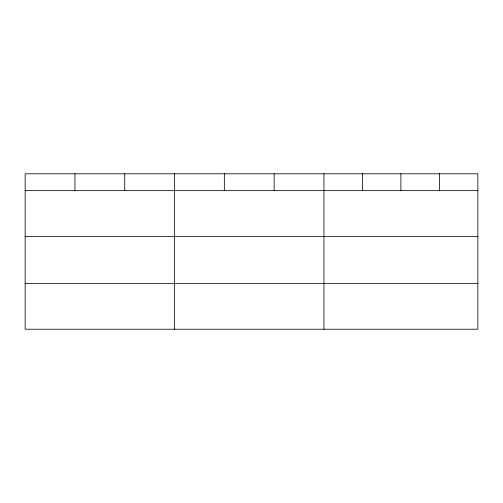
<?xml version="1.0" encoding="UTF-8"?>
<svg xmlns="http://www.w3.org/2000/svg" width="503" height="503" viewBox="0 0 503 503"><rect width="100%" height="100%" fill="white"/><g stroke="black" fill="none" stroke-linecap="round" stroke-linejoin="round"><path stroke-width="0.75" d="M477.85 236.372L477.85 173.786L25.15 173.786L25.15 329.214L477.85 329.214L477.85 236.372L25.15 236.372M25.15 190.643L477.85 190.643M25.15 283.485L477.85 283.485M439.37 173.786L439.37 190.643M400.891 173.786L400.891 190.643M362.411 173.786L362.411 190.643M323.932 173.786L323.932 329.214M274.135 173.786L274.135 190.643M224.338 173.786L224.338 190.643M174.541 173.786L174.541 329.214M124.744 173.786L124.744 190.643M74.947 173.786L74.947 190.643"/></g></svg>
